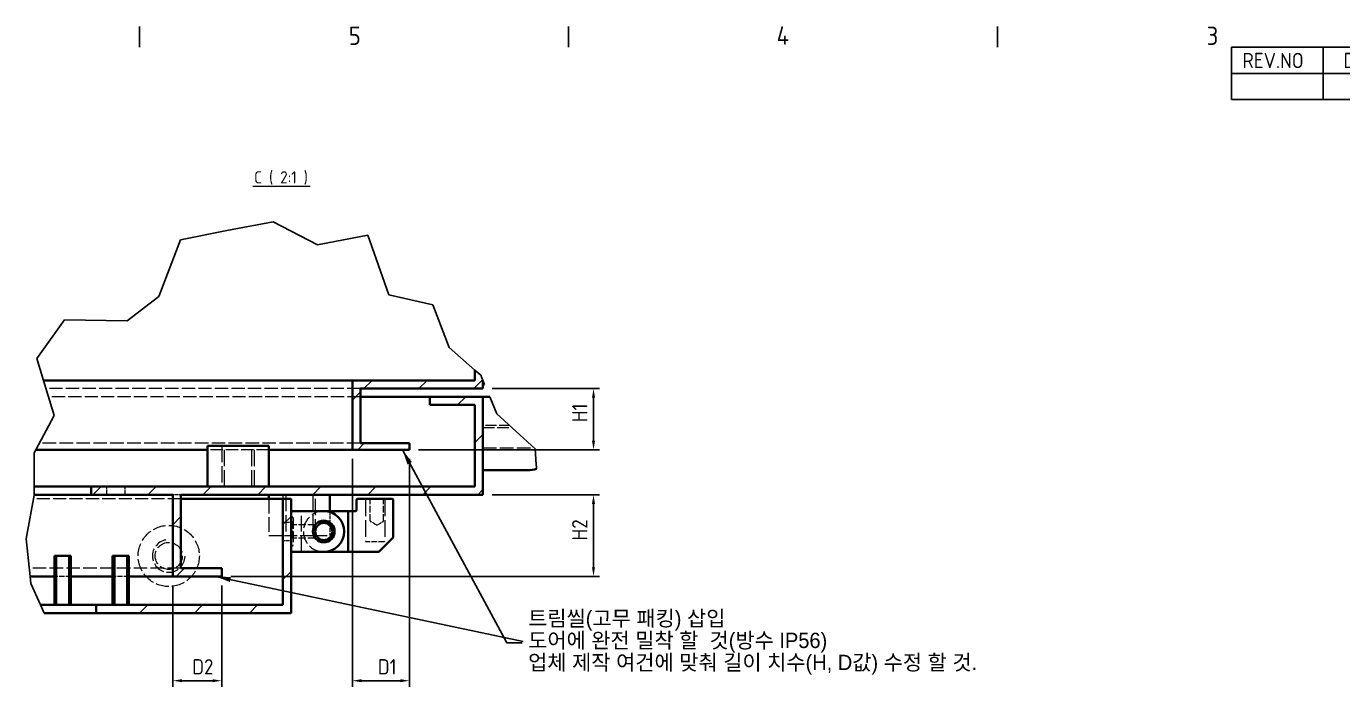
# Model space of a CAD drawing. Header units: millimetres. Extents: x 0 to 2523, y 0 to 1782.
# Drawn here: x 1416 to 2062, y 1407 to 1732 of the extents above; entities that cross this region are included whole.
import ezdxf

# ---------------------------------------------------------------- set-up
doc = ezdxf.new("R2010")
doc.units = ezdxf.units.MM
doc.header["$LTSCALE"] = 3
doc.linetypes.add('DASHED', pattern=[0.2067, 0.1654, -0.0413])
doc.layers.get('0').update_dxf_attribs({"color": 3, "lineweight": 25})
for name, color, linetype, lineweight in [('가려진 것(ISO)', 2, 'DASHED', 18), ('가시적인 것(ISO)', 3, 'Continuous', 40), ('가시적인 좁은 것(ISO)', 3, 'Continuous', 35), ('경계(ISO)', 7, 'Continuous', 25), ('기호(ISO)', 5, 'Continuous', 25), ('끊기 선(JIS)', 7, 'Continuous', 25), ('치수(ISO)', 2, 'Continuous', 25), ('해치(ISO)', 7, 'Continuous', 18)]:
    doc.layers.add(name, color=color, linetype=linetype, lineweight=lineweight)
doc.styles.add('ISO ProportionalPSTEK', font='isocp.shx')
doc.styles.add('문자 텍스트_PSTEK_POSCO', font='isocp.shx')
doc.styles.add('치수 텍스트_PSTEK_POSCO', font='isocp.shx')
doc.styles.add('텍스트 스타일512', font='isocp.shx')
doc.dimstyles.new('치수_PSTEK_POSCO', dxfattribs={"dimscale": 3, "dimtxt": 2.5, "dimasz": 1.5, "dimexe": 1, "dimexo": 1.5, "dimgap": 1, "dimtad": 1, "dimrnd": 1e-08, "dimdsep": 46, "dimtxsty": '치수 텍스트_PSTEK_POSCO', "dimcen": 0.09, "dimdle": 10, "dimclrd": 7, "dimclre": 7, "dimclrt": 2, "dimadec": 1, "dimazin": 2, "dimtfac": 1, "dimtmove": 0, "dimatfit": 3, "dimfxl": 0, "dimtolj": 1, "dimlwd": -1, "dimlwe": -1, "dimarcsym": 0})
doc.dimstyles.new('치수_PSTEK_POSCO$7', dxfattribs={"dimscale": 3, "dimtxt": 2.5, "dimasz": 2.5, "dimexe": 1, "dimexo": 1.5, "dimgap": 1, "dimtad": 1, "dimrnd": 1e-08, "dimdsep": 46, "dimtxsty": '치수 텍스트_PSTEK_POSCO', "dimcen": 0.09, "dimdle": 10, "dimclrd": 7, "dimclre": 7, "dimclrt": 2, "dimadec": 1, "dimazin": 2, "dimtfac": 1, "dimtmove": 0, "dimatfit": 3, "dimfxl": 0, "dimtolj": 1, "dimlwd": -1, "dimlwe": -1, "dimarcsym": 0})

# ---------------------------------------------------------------- blocks, each defined once
blk = doc.blocks.new('경계 Default Border')
at = {"layer": '경계(ISO)'}
for p, q in [((490.58, 574), (490.58, 577.4)), ((560.67, 574), (560.67, 577.4)), ((630.75, 574), (630.75, 577.4))]:
    blk.add_line(p, q, dxfattribs=at)
at = {"layer": '경계(ISO)', "color": 2, "char_height": 3, "attachment_point": 7, "style": '문자 텍스트_PSTEK_POSCO'}
for s, insert in [('5', (524.77, 574.37)), ('4', (594.68, 574.4)), ('3', (664.96, 574.37))]:
    blk.add_mtext(s, dxfattribs=dict(at, insert=insert))
blk = doc.blocks.new('리비전 내역')
at = {"layer": '기호(ISO)'}
for p, q in [((669, 574), (821, 574)), ((669, 574), (669, 569.72)), ((684, 574), (684, 569.72)), ((699, 574), (699, 569.72)), ((776, 574), (776, 569.72)), ((791, 574), (791, 569.72)), ((806, 574), (806, 569.72)), ((821, 574), (821, 569.72)), ((669, 569.72), (821, 569.72)), ((669, 569.72), (669, 565.44)), ((684, 569.72), (684, 565.44)), ((699, 569.72), (699, 565.44)), ((776, 569.72), (776, 565.44)), ((791, 569.72), (791, 565.44)), ((806, 569.72), (806, 565.44)), ((821, 569.72), (821, 565.44)), ((669, 565.44), (821, 565.44))]:
    blk.add_line(p, q, dxfattribs=at)
at = {"layer": '기호(ISO)', "color": 2, "char_height": 2.5, "attachment_point": 7, "style": 'ISO ProportionalPSTEK'}
for s, insert in [('REV.NO', (670.79, 570.58)), ('DATE', (687.31, 570.58)), ('DESCRIPTION OF REVISION', (716.51, 570.58)), ('DRA.BY', (777.48, 570.58)), ('CH.BY', (793.86, 570.58)), ('APP.BY', (807.48, 570.58))]:
    blk.add_mtext(s, dxfattribs=dict(at, insert=insert))
blk = doc.blocks.new('*D105')
at = {"layer": 'Defpoints', "color": 0}
for p in [(1640.06, 1554.79), (1694.28, 1554.79), (1604.06, 1524.79)]:
    blk.add_point(p, dxfattribs=at)
at = {"layer": '치수(ISO)', "color": 7}
for p, q in [((1644.56, 1554.79), (1697.28, 1554.79)), ((1694.28, 1529.29), (1694.28, 1550.29)), ((1608.56, 1524.79), (1697.28, 1524.79))]:
    blk.add_line(p, q, dxfattribs=at)
for points in [[(1693.53, 1550.29), (1695.03, 1550.29), (1694.28, 1554.79)], [(1693.53, 1529.29), (1695.03, 1529.29), (1694.28, 1524.79)]]:
    blk.add_solid(points, dxfattribs=at)
at = {"layer": '치수(ISO)', "color": 2, "insert": (1687.53, 1533.98), "char_height": 7.5, "attachment_point": 4, "rotation": 90, "style": '치수 텍스트_PSTEK_POSCO'}
blk.add_mtext('\\A1; H1', dxfattribs=at)
blk = doc.blocks.new('*D106')
at = {"layer": 'Defpoints', "color": 0}
for p in [(1640.06, 1502.79), (1512.06, 1462.79), (1694.28, 1462.79)]:
    blk.add_point(p, dxfattribs=at)
at = {"layer": '치수(ISO)', "color": 7}
for p, q in [((1644.56, 1502.79), (1697.28, 1502.79)), ((1694.28, 1498.29), (1694.28, 1467.29)), ((1516.56, 1462.79), (1697.28, 1462.79))]:
    blk.add_line(p, q, dxfattribs=at)
for points in [[(1693.53, 1498.29), (1695.03, 1498.29), (1694.28, 1502.79)], [(1693.53, 1467.29), (1695.03, 1467.29), (1694.28, 1462.79)]]:
    blk.add_solid(points, dxfattribs=at)
at = {"layer": '치수(ISO)', "color": 2, "insert": (1687.53, 1476.01), "char_height": 7.5, "attachment_point": 4, "rotation": 90, "style": '치수 텍스트_PSTEK_POSCO'}
blk.add_mtext('\\A1; H2', dxfattribs=at)
blk = doc.blocks.new('*D107')
at = {"layer": 'Defpoints', "color": 0}
for p in [(1576.06, 1524.79), (1604.06, 1524.79), (1576.06, 1411.68)]:
    blk.add_point(p, dxfattribs=at)
at = {"layer": '치수(ISO)', "color": 7}
for p, q in [((1576.06, 1520.29), (1576.06, 1408.68)), ((1604.06, 1520.29), (1604.06, 1408.68)), ((1599.56, 1411.68), (1580.56, 1411.68))]:
    blk.add_line(p, q, dxfattribs=at)
for points in [[(1580.56, 1412.43), (1580.56, 1410.93), (1576.06, 1411.68)], [(1599.56, 1412.43), (1599.56, 1410.93), (1604.06, 1411.68)]]:
    blk.add_solid(points, dxfattribs=at)
at = {"layer": '치수(ISO)', "color": 2, "insert": (1584.25, 1418.49), "char_height": 7.5, "attachment_point": 4, "style": '치수 텍스트_PSTEK_POSCO'}
blk.add_mtext('\\A1; D1', dxfattribs=at)
blk = doc.blocks.new('*D108')
at = {"layer": 'Defpoints', "color": 0}
for p in [(1488.06, 1462.79), (1512.06, 1462.79), (1488.06, 1411.68)]:
    blk.add_point(p, dxfattribs=at)
at = {"layer": '치수(ISO)', "color": 7}
for p, q in [((1488.06, 1458.29), (1488.06, 1408.68)), ((1512.06, 1458.29), (1512.06, 1408.68)), ((1507.56, 1411.68), (1492.56, 1411.68))]:
    blk.add_line(p, q, dxfattribs=at)
for points in [[(1492.56, 1412.43), (1492.56, 1410.93), (1488.06, 1411.68)], [(1507.56, 1412.43), (1507.56, 1410.93), (1512.06, 1411.68)]]:
    blk.add_solid(points, dxfattribs=at)
at = {"layer": '치수(ISO)', "color": 2, "insert": (1493.28, 1418.49), "char_height": 7.5, "attachment_point": 4, "style": '치수 텍스트_PSTEK_POSCO'}
blk.add_mtext('\\A1; D2', dxfattribs=at)

msp = doc.modelspace()

# ---------------------------------------------------------------- hatches: boundary and pattern name
at = {"layer": '해치(ISO)'}
h = msp.add_hatch(dxfattribs=at)
h.set_pattern_fill('ANSI31', color=256, scale=152.4, style=0)
h.set_pattern_definition([(45, (0, 0), (-13.47038, 13.47038), [])])
h.paths.add_polyline_path([(1546.065, 1444.7943), (1546.065, 1500.7943), (1542.065, 1500.7943), (1542.065, 1448.7943), (1450.565, 1448.7943), (1450.565, 1444.7943)])
h.paths.add_polyline_path([(1636.065, 1506.7943), (1448.065, 1506.7943), (1448.065, 1502.7943), (1488.065, 1502.7943), (1488.065, 1462.7943), (1512.065, 1462.7943), (1512.065, 1466.7943), (1492.065, 1466.7943), (1492.065, 1502.7943), (1640.065, 1502.7943), (1640.065, 1550.7943), (1614.065, 1550.7943), (1614.065, 1546.7943), (1636.065, 1546.7943)])
h.paths.add_polyline_path([(1639.0045, 1561.2882), (1640.065, 1558.7718), (1640.065, 1554.7943), (1580.065, 1554.7943), (1580.065, 1527.9943), (1604.065, 1527.9943), (1604.065, 1524.7943), (1576.065, 1524.7943), (1576.065, 1558.7943), (1636.065, 1558.7943), (1636.065, 1563.8803)])

# ---------------------------------------------------------------- linework, layer by layer
at = {"layer": '가려진 것(ISO)', "ltscale": 13.081444}
msp.add_line((1580.065, 1554.7943), (1425.9407, 1554.7943), dxfattribs=at)
at = {"layer": '가려진 것(ISO)', "ltscale": 12.977723}
msp.add_line((1580.065, 1550.7943), (1427.1627, 1550.7943), dxfattribs=at)
at = {"layer": '가려진 것(ISO)', "ltscale": 10.620889}
msp.add_line((1653.237, 1536.6603), (1640.065, 1536.6603), dxfattribs=at)
at = {"layer": '가려진 것(ISO)', "ltscale": 11.377826}
msp.add_line((1640.065, 1535.7943), (1654.1758, 1535.7943), dxfattribs=at)
at = {"layer": '가려진 것(ISO)', "ltscale": 13.366108}
msp.add_line((1580.065, 1527.9943), (1422.5868, 1527.9943), dxfattribs=at)
at = {"layer": '가려진 것(ISO)', "ltscale": 12.094824}
msp.add_line((1535.065, 1524.7943), (1505.065, 1524.7943), dxfattribs=at)
at = {"layer": '가려진 것(ISO)', "ltscale": 16.126431}
for p, q in [((1512.065, 1526.7943), (1512.065, 1506.7943)), ((1513.418, 1506.7943), (1513.418, 1526.7943)), ((1526.712, 1506.7943), (1526.712, 1526.7943)), ((1528.065, 1506.7943), (1528.065, 1526.7943)), ((1543.418, 1502.7943), (1543.418, 1482.7943)), ((1556.712, 1502.7943), (1556.712, 1482.7943)), ((1558.065, 1482.7943), (1558.065, 1502.7943))]:
    msp.add_line(p, q, dxfattribs=at)
at = {"layer": '가려진 것(ISO)', "ltscale": 13.412292}
msp.add_line((1640.065, 1525.7943), (1665.0159, 1525.7943), dxfattribs=at)
at = {"layer": '가려진 것(ISO)', "ltscale": 13.764353}
msp.add_line((1640.065, 1524.9283), (1665.6708, 1524.9283), dxfattribs=at)
at = {"layer": '가려진 것(ISO)', "ltscale": 2.539495}
for p, q in [((1455.565, 1506.7943), (1455.565, 1502.7943)), ((1464.565, 1506.7943), (1464.565, 1502.7943)), ((1492.065, 1502.7943), (1488.065, 1502.7943)), ((1542.065, 1489.2943), (1546.065, 1489.2943)), ((1542.065, 1480.2943), (1546.065, 1480.2943))]:
    msp.add_line(p, q, dxfattribs=at)
at = {"layer": '가려진 것(ISO)', "ltscale": 12.960457}
msp.add_line((1492.065, 1500.7943), (1419.734, 1500.7943), dxfattribs=at)
at = {"layer": '가려진 것(ISO)', "ltscale": 14.513788}
msp.add_line((1535.065, 1500.7943), (1535.065, 1482.7943), dxfattribs=at)
at = {"layer": '가려진 것(ISO)', "ltscale": 1.269698}
msp.add_line((1542.065, 1502.7943), (1542.065, 1500.7943), dxfattribs=at)
at = {"layer": '가려진 것(ISO)', "ltscale": 16.287695}
for p, q in [((1582.465, 1500.3943), (1582.465, 1480.1943)), ((1592.065, 1500.3943), (1592.065, 1480.1943))]:
    msp.add_line(p, q, dxfattribs=at)
at = {"layer": '가려진 것(ISO)', "ltscale": 6.586144}
for p, q in [((1584.765, 1490.0206), (1584.765, 1500.3943)), ((1591.365, 1490.0206), (1591.365, 1500.3943))]:
    msp.add_line(p, q, dxfattribs=at)
at = {"layer": '가려진 것(ISO)', "ltscale": 0.12688}
for p, q in [((1546.465, 1491.7943), (1546.665, 1491.7943)), ((1546.465, 1477.7943), (1546.665, 1477.7943))]:
    msp.add_line(p, q, dxfattribs=at)
at = {"layer": '가려진 것(ISO)', "ltscale": 10.643445}
msp.add_line((1547.065, 1491.3943), (1547.065, 1478.1943), dxfattribs=at)
at = {"layer": '가려진 것(ISO)', "ltscale": 15.481374}
msp.add_line((1551.065, 1475.1943), (1551.065, 1494.3943), dxfattribs=at)
at = {"layer": '가려진 것(ISO)', "ltscale": 3.574882}
msp.add_line((1565.065, 1494.7943), (1565.065, 1489.1635), dxfattribs=at)
at = {"layer": '가려진 것(ISO)', "ltscale": 7.151466}
for p, q in [((1557.7291, 1488.0943), (1546.465, 1488.0943)), ((1557.7291, 1481.4943), (1546.465, 1481.4943))]:
    msp.add_line(p, q, dxfattribs=at)
at = {"layer": '가려진 것(ISO)', "ltscale": 1.904597}
for p, q in [((1546.665, 1486.3943), (1546.665, 1489.3943)), ((1546.665, 1481.7943), (1546.665, 1484.7943))]:
    msp.add_line(p, q, dxfattribs=at)
at = {"layer": '가려진 것(ISO)', "ltscale": 0.25386}
for p, q in [((1547.065, 1489.3943), (1546.665, 1489.3943)), ((1547.065, 1489.3305), (1546.665, 1489.3305)), ((1547.065, 1489.139), (1546.665, 1489.139)), ((1547.065, 1489.0752), (1546.665, 1489.0752)), ((1547.065, 1489.0114), (1546.665, 1489.0114)), ((1547.065, 1488.9475), (1546.665, 1488.9475)), ((1547.065, 1488.8837), (1546.665, 1488.8837)), ((1547.065, 1488.8199), (1546.665, 1488.8199)), ((1547.065, 1488.6922), (1546.665, 1488.6922)), ((1547.065, 1488.6284), (1546.665, 1488.6284)), ((1547.065, 1488.5645), (1546.665, 1488.5645)), ((1547.065, 1488.5007), (1546.665, 1488.5007)), ((1547.065, 1488.4369), (1546.665, 1488.4369)), ((1547.065, 1488.3731), (1546.665, 1488.3731)), ((1547.065, 1488.3092), (1546.665, 1488.3092)), ((1547.065, 1488.2454), (1546.665, 1488.2454)), ((1547.065, 1488.1816), (1546.665, 1488.1816)), ((1547.065, 1488.1177), (1546.665, 1488.1177)), ((1547.065, 1488.0539), (1546.665, 1488.0539)), ((1547.065, 1487.9901), (1546.665, 1487.9901)), ((1547.065, 1487.9263), (1546.665, 1487.9263)), ((1547.065, 1487.8624), (1546.665, 1487.8624)), ((1547.065, 1487.7986), (1546.665, 1487.7986)), ((1547.065, 1487.7348), (1546.665, 1487.7348)), ((1547.065, 1487.6709), (1546.665, 1487.6709)), ((1547.065, 1487.6071), (1546.665, 1487.6071)), ((1547.065, 1487.5433), (1546.665, 1487.5433)), ((1547.065, 1487.4794), (1546.665, 1487.4794)), ((1547.065, 1487.3518), (1546.665, 1487.3518)), ((1547.065, 1487.288), (1546.665, 1487.288)), ((1547.065, 1487.2241), (1546.665, 1487.2241)), ((1547.065, 1487.1603), (1546.665, 1487.1603)), ((1547.065, 1487.0965), (1546.665, 1487.0965)), ((1547.065, 1486.9688), (1546.665, 1486.9688)), ((1547.065, 1486.905), (1546.665, 1486.905)), ((1547.065, 1486.8411), (1546.665, 1486.8411)), ((1547.065, 1486.7773), (1546.665, 1486.7773)), ((1547.065, 1486.7135), (1546.665, 1486.7135)), ((1547.065, 1486.6497), (1546.665, 1486.6497)), ((1547.065, 1486.4582), (1546.665, 1486.4582)), ((1547.065, 1486.3943), (1546.665, 1486.3943)), ((1547.065, 1484.7943), (1546.665, 1484.7943)), ((1547.065, 1484.7305), (1546.665, 1484.7305)), ((1547.065, 1484.6028), (1546.665, 1484.6028)), ((1547.065, 1484.539), (1546.665, 1484.539)), ((1547.065, 1484.4114), (1546.665, 1484.4114)), ((1547.065, 1484.3475), (1546.665, 1484.3475)), ((1547.065, 1484.2837), (1546.665, 1484.2837)), ((1547.065, 1484.2199), (1546.665, 1484.2199)), ((1547.065, 1484.0922), (1546.665, 1484.0922)), ((1547.065, 1484.0284), (1546.665, 1484.0284)), ((1547.065, 1483.8369), (1546.665, 1483.8369)), ((1547.065, 1483.7731), (1546.665, 1483.7731)), ((1547.065, 1483.6454), (1546.665, 1483.6454)), ((1547.065, 1483.5816), (1546.665, 1483.5816)), ((1547.065, 1483.5177), (1546.665, 1483.5177)), ((1547.065, 1483.4539), (1546.665, 1483.4539)), ((1547.065, 1483.3263), (1546.665, 1483.3263)), ((1547.065, 1483.2624), (1546.665, 1483.2624)), ((1547.065, 1483.1986), (1546.665, 1483.1986)), ((1547.065, 1483.1348), (1546.665, 1483.1348)), ((1547.065, 1483.0709), (1546.665, 1483.0709)), ((1547.065, 1483.0071), (1546.665, 1483.0071)), ((1547.065, 1482.9433), (1546.665, 1482.9433)), ((1547.065, 1482.8794), (1546.665, 1482.8794)), ((1547.065, 1482.8156), (1546.665, 1482.8156)), ((1547.065, 1482.7518), (1546.665, 1482.7518)), ((1547.065, 1482.688), (1546.665, 1482.688)), ((1547.065, 1482.5603), (1546.665, 1482.5603)), ((1547.065, 1482.4965), (1546.665, 1482.4965)), ((1547.065, 1482.3688), (1546.665, 1482.3688)), ((1547.065, 1482.305), (1546.665, 1482.305)), ((1547.065, 1482.2411), (1546.665, 1482.2411)), ((1547.065, 1482.1773), (1546.665, 1482.1773)), ((1547.065, 1482.0497), (1546.665, 1482.0497)), ((1547.065, 1481.9858), (1546.665, 1481.9858)), ((1547.065, 1481.8582), (1546.665, 1481.8582)), ((1547.065, 1481.7943), (1546.665, 1481.7943))]:
    msp.add_line(p, q, dxfattribs=at)
at = {"layer": '가려진 것(ISO)', "ltscale": 3.966337}
msp.add_line((1565.065, 1489.0417), (1565.065, 1482.7943), dxfattribs=at)
at = {"layer": '가려진 것(ISO)', "ltscale": 2.300508}
for q in [(1584.959, 1489.6778), (1591.171, 1489.6778)]:
    msp.add_line((1588.065, 1487.8115), q, dxfattribs=at)
at = {"layer": '가려진 것(ISO)', "ltscale": 12.477361}
msp.add_line((1535.065, 1482.7943), (1557.1569, 1482.7943), dxfattribs=at)
at = {"layer": '가려진 것(ISO)', "ltscale": 12.943173}
msp.add_line((1557.265, 1482.7943), (1565.065, 1482.7943), dxfattribs=at)
at = {"layer": '가려진 것(ISO)', "ltscale": 5.58701}
msp.add_line((1591.665, 1479.7943), (1582.865, 1479.7943), dxfattribs=at)
at = {"layer": '가려진 것(ISO)', "ltscale": 13.322495}
msp.add_line((1492.065, 1466.7943), (1417.7135, 1466.7943), dxfattribs=at)
at = {"layer": '가려진 것(ISO)', "ltscale": 5.079091}
for p, q in [((1438.065, 1462.7943), (1430.065, 1462.7943)), ((1466.565, 1462.7943), (1458.565, 1462.7943))]:
    msp.add_line(p, q, dxfattribs=at)
at = {"layer": '가려진 것(ISO)', "ltscale": 12.665669}
msp.add_circle((1486.065, 1472.7943), 15, dxfattribs=at)
at = {"layer": '가려진 것(ISO)', "ltscale": 13.470193}
msp.add_circle((1486.065, 1472.7943), 6.647, dxfattribs=at)
at = {"layer": '가려진 것(ISO)', "ltscale": 0.398819}
for centre, start, end in [((1582.065, 1500.3943), 0, 90), ((1584.365, 1500.3943), 0, 90), ((1591.765, 1500.3943), 90, 180), ((1592.465, 1500.3943), 90, 180), ((1546.465, 1492.1943), 180, 270), ((1546.665, 1491.3943), 0, 90), ((1550.665, 1494.3943), 0, 90), ((1546.465, 1488.4943), 180, 270), ((1546.465, 1481.0943), 90, 180), ((1546.465, 1477.3943), 90, 180), ((1546.665, 1478.1943), 270, 0), ((1582.865, 1480.1943), 180, 270), ((1591.665, 1480.1943), 270, 0), ((1550.665, 1475.1943), 270, 0)]:
    msp.add_arc(centre, 0.4, start, end, dxfattribs=at)
at = {"layer": '가려진 것(ISO)', "ltscale": 12.665669}
msp.add_arc((1562.065, 1484.7943), 10, 90, 270, dxfattribs=at)
at = {"layer": '가려진 것(ISO)', "ltscale": 0.0568}
msp.add_arc((1557.7291, 1488.4943), 0.4, 292.2918826, 305.1289907, dxfattribs=at)
at = {"layer": '가려진 것(ISO)', "ltscale": 0.261413}
for centre, start, end in [((1585.165, 1490.0206), 180, 239), ((1590.965, 1490.0206), 301, 0)]:
    msp.add_arc(centre, 0.4, start, end, dxfattribs=at)
at = {"layer": '가려진 것(ISO)', "ltscale": 12.159042}
msp.add_arc((1486.065, 1472.7943), 8, 100, 10, dxfattribs=at)
at = {"layer": '가려진 것(ISO)', "ltscale": 0.057089}
msp.add_arc((1557.7291, 1481.0943), 0.4, 54.8729907, 67.7752985, dxfattribs=at)
at = {"layer": '가려진 것(ISO)', "ltscale": 0.06846}
msp.add_open_spline([(1556.7953, 1484.2284), (1556.7991, 1484.1931), (1556.8032, 1484.158), (1556.8076, 1484.1231)], degree=3, dxfattribs=at)
at = {"layer": '가려진 것(ISO)', "ltscale": 0.718945}
msp.add_open_spline([(1557.4523, 1487.4046), (1557.3271, 1487.1833), (1557.1989, 1486.9187), (1557.0894, 1486.6202)], degree=3, dxfattribs=at)
at = {"layer": '가려진 것(ISO)', "ltscale": 0.098701}
msp.add_open_spline([(1557.7291, 1488.0943), (1557.7719, 1488.0943), (1557.8152, 1488.1014), (1557.8643, 1488.1178), (1557.8726, 1488.1209), (1557.8808, 1488.1242)], degree=3, knots=[0, 0, 0, 0, 0.00642098807, 0.00642098807, 0.00775299373, 0.00775299373, 0.00775299373, 0.00775299373], dxfattribs=at)
at = {"layer": '가려진 것(ISO)', "ltscale": 0.083126}
msp.add_open_spline([(1557.9592, 1488.1672), (1557.9767, 1488.1795), (1557.9933, 1488.1932), (1558.0129, 1488.2124), (1558.0171, 1488.2167), (1558.0234, 1488.2234), (1558.0255, 1488.2258), (1558.0284, 1488.229), (1558.0292, 1488.2299), (1558.0302, 1488.2311), (1558.0306, 1488.2315), (1558.0312, 1488.2322), (1558.0315, 1488.2325), (1558.0319, 1488.233), (1558.0321, 1488.2332), (1558.0328, 1488.234), (1558.0329, 1488.2341), (1558.0331, 1488.2344), (1558.0331, 1488.2344), (1558.0332, 1488.2345), (1558.0332, 1488.2345), (1558.0332, 1488.2345), (1558.0332, 1488.2345), (1558.0332, 1488.2345)], degree=3, knots=[0, 0, 0, 0, 0.00320525663, 0.00320525663, 0.00411320261, 0.00411320261, 0.00458526926, 0.00458526926, 0.00476264109, 0.00476264109, 0.00484290345, 0.00484290345, 0.00492400842, 0.00492400842, 0.00500500783, 0.00500500783, 0.00533243333, 0.00533243333, 0.00565204822, 0.00565204822, 0.00630511605, 0.00630511605, 0.00654785653, 0.00654785653, 0.00654785653, 0.00654785653], dxfattribs=at)
at = {"layer": '가려진 것(ISO)'}
msp.add_open_spline([(1557.9592, 1488.1671), (1557.9592, 1488.1672), (1557.9592, 1488.1672), (1557.9592, 1488.1672)], degree=3, dxfattribs=at)
at = {"layer": '가려진 것(ISO)', "ltscale": 0.098403}
msp.add_open_spline([(1557.8804, 1481.4646), (1557.8401, 1481.4811), (1557.7966, 1481.491), (1557.7451, 1481.4941), (1557.7371, 1481.4943), (1557.7291, 1481.4943)], degree=3, knots=[0, 0, 0, 0, 0.00652349054, 0.00652349054, 0.00772823777, 0.00772823777, 0.00772823777, 0.00772823777], dxfattribs=at)
at = {"layer": '가려진 것(ISO)', "ltscale": 0.080086}
msp.add_open_spline([(1558.0332, 1481.3541), (1558.0332, 1481.3541), (1558.0332, 1481.3541), (1558.0331, 1481.3542), (1558.0331, 1481.3543), (1558.0328, 1481.3547), (1558.0327, 1481.3548), (1558.0324, 1481.3551), (1558.0322, 1481.3553), (1558.0319, 1481.3557), (1558.0316, 1481.356), (1558.0311, 1481.3566), (1558.0307, 1481.357), (1558.029, 1481.359), (1558.0274, 1481.3608), (1558.0199, 1481.3692), (1558.0136, 1481.3756), (1557.9922, 1481.3963), (1557.9762, 1481.4096), (1557.9592, 1481.4215)], degree=3, knots=[0.04577294422, 0.04577294422, 0.04577294422, 0.04577294422, 0.0463265168, 0.0463265168, 0.04685754242, 0.04685754242, 0.04702603739, 0.04702603739, 0.04711051654, 0.04711051654, 0.04719599504, 0.04719599504, 0.04728133379, 0.04728133379, 0.04762550456, 0.04762550456, 0.048972834, 0.048972834, 0.05208123506, 0.05208123506, 0.05208123506, 0.05208123506], dxfattribs=at)
at = {"layer": '가시적인 것(ISO)'}
for p, q in [((1636.065, 1563.8803), (1636.065, 1558.7943)), ((1576.065, 1558.7943), (1424.7187, 1558.7943)), ((1636.065, 1558.7943), (1576.065, 1558.7943)), ((1576.065, 1558.7943), (1576.065, 1524.7943)), ((1640.065, 1554.7943), (1640.065, 1558.7718)), ((1640.8983, 1556.7943), (1640.065, 1556.7943)), ((1580.065, 1527.9943), (1580.065, 1554.7943)), ((1580.065, 1554.7943), (1640.065, 1554.7943)), ((1614.065, 1550.7943), (1580.065, 1550.7943)), ((1614.065, 1550.7943), (1614.065, 1546.7943)), ((1640.065, 1550.7943), (1614.065, 1550.7943)), ((1640.065, 1502.7943), (1640.065, 1550.7943)), ((1643.4269, 1550.7943), (1640.065, 1550.7943)), ((1614.065, 1546.7943), (1636.065, 1546.7943)), ((1636.065, 1546.7943), (1636.065, 1506.7943)), ((1505.065, 1524.7943), (1420.8619, 1524.7943)), ((1535.065, 1526.7943), (1505.065, 1526.7943)), ((1505.065, 1506.7943), (1505.065, 1526.7943)), ((1535.065, 1506.7943), (1535.065, 1526.7943)), ((1576.065, 1524.7943), (1535.065, 1524.7943)), ((1576.065, 1524.7943), (1604.065, 1524.7943)), ((1604.065, 1527.9943), (1580.065, 1527.9943)), ((1604.065, 1524.7943), (1604.065, 1527.9943)), ((1662.065, 1514.7943), (1640.065, 1514.7943)), ((1420.0488, 1506.7943), (1448.065, 1506.7943)), ((1636.065, 1506.7943), (1448.065, 1506.7943)), ((1448.065, 1506.7943), (1448.065, 1502.7943)), ((1448.065, 1502.7943), (1420.0519, 1502.7943)), ((1448.065, 1502.7943), (1488.065, 1502.7943)), ((1488.065, 1502.7943), (1488.065, 1462.7943)), ((1492.065, 1502.7943), (1640.065, 1502.7943)), ((1492.065, 1466.7943), (1492.065, 1502.7943)), ((1542.065, 1500.7943), (1492.065, 1500.7943)), ((1535.065, 1502.7943), (1535.065, 1500.7943)), ((1542.065, 1500.7943), (1542.065, 1448.7943)), ((1546.065, 1500.7943), (1542.065, 1500.7943)), ((1546.065, 1444.7943), (1546.065, 1500.7943)), ((1565.065, 1502.7943), (1565.065, 1494.7943)), ((1578.065, 1500.3943), (1578.065, 1495.1943)), ((1592.8993, 1500.7943), (1578.465, 1500.7943)), ((1595.665, 1500.7943), (1592.8993, 1500.7943)), ((1596.065, 1500.3943), (1596.065, 1481.96)), ((1546.465, 1494.7943), (1562.065, 1494.7943)), ((1573.665, 1494.7943), (1562.065, 1494.7943)), ((1574.465, 1494.7943), (1573.665, 1494.7943)), ((1574.065, 1494.3943), (1574.065, 1477.96)), ((1577.665, 1494.7943), (1574.465, 1494.7943)), ((1565.065, 1489.1635), (1565.065, 1489.0417)), ((1557.1569, 1482.7943), (1557.265, 1482.7943)), ((1574.065, 1475.1943), (1574.065, 1477.96)), ((1595.9478, 1481.6772), (1589.1821, 1474.9115)), ((1438.065, 1472.7943), (1430.065, 1472.7943)), ((1430.065, 1448.7943), (1430.065, 1472.7943)), ((1438.065, 1448.7943), (1438.065, 1472.7943)), ((1466.565, 1472.7943), (1458.565, 1472.7943)), ((1458.565, 1448.7943), (1458.565, 1472.7943)), ((1466.565, 1448.7943), (1466.565, 1472.7943)), ((1562.065, 1474.7943), (1546.465, 1474.7943)), ((1562.065, 1474.7943), (1573.665, 1474.7943)), ((1573.665, 1474.7943), (1574.465, 1474.7943)), ((1588.8993, 1474.7943), (1574.465, 1474.7943)), ((1512.065, 1466.7943), (1492.065, 1466.7943)), ((1512.065, 1462.7943), (1512.065, 1466.7943)), ((1430.065, 1462.7943), (1418.1185, 1462.7943)), ((1458.565, 1462.7943), (1438.065, 1462.7943)), ((1488.065, 1462.7943), (1466.565, 1462.7943)), ((1488.065, 1462.7943), (1512.065, 1462.7943)), ((1423.2459, 1448.7943), (1450.565, 1448.7943)), ((1450.565, 1448.7943), (1450.565, 1444.7943)), ((1542.065, 1448.7943), (1450.565, 1448.7943)), ((1450.565, 1444.7943), (1425.0603, 1444.7943)), ((1450.565, 1444.7943), (1546.065, 1444.7943))]:
    msp.add_line(p, q, dxfattribs=at)
for radius in [5.3, 5.2, 4.2]:
    msp.add_circle((1562.065, 1484.7943), radius, dxfattribs=at)
for centre, radius, start, end in [((1662.065, 1528.7943), 14, 270, 287.8803809), ((1578.465, 1500.3943), 0.4, 90, 180), ((1595.665, 1500.3943), 0.4, 0, 90), ((1546.465, 1494.3943), 0.4, 90, 180), ((1562.065, 1484.7943), 10, 270, 90), ((1574.465, 1494.3943), 0.4, 90, 180), ((1577.665, 1495.1943), 0.4, 270, 0), ((1595.665, 1481.96), 0.4, 315, 0), ((1546.465, 1475.1943), 0.4, 180, 270), ((1574.465, 1475.1943), 0.4, 180, 270), ((1588.8993, 1475.1943), 0.4, 270, 315)]:
    msp.add_arc(centre, radius, start, end, dxfattribs=at)
for points, knots in [([(1556.7959, 1485.3658), (1556.7799, 1485.2186), (1556.77, 1485.0685), (1556.7602, 1484.6521), (1556.7746, 1484.3816), (1556.8076, 1484.1231)], [0, 0, 0, 0, 0.0225601295, 0.0225601295, 0.062516854, 0.062516854, 0.062516854, 0.062516854]), ([(1558.0101, 1488.2073), (1557.9749, 1488.1655), (1557.8998, 1488.0757), (1557.7075, 1487.8157), (1557.5891, 1487.6429), (1557.3248, 1487.1829), (1557.1746, 1486.8717), (1557.0526, 1486.5166)], [0, 0, 0, 0, 0.05351917, 0.05351917, 0.107427384, 0.107427384, 0.172783913, 0.172783913, 0.172783913, 0.172783913]), ([(1557.9413, 1481.4649), (1557.9748, 1481.4233), (1558.0004, 1481.3928), (1558.0231, 1481.366), (1558.0281, 1481.3601), (1558.032, 1481.3555), (1558.0328, 1481.3547), (1558.0332, 1481.3542), (1558.0332, 1481.3541), (1558.0332, 1481.3541)], [0, 0, 0, 0, 0.0269944178, 0.0269944178, 0.0397526939, 0.0397526939, 0.0445337675, 0.0445337675, 0.0457729442, 0.0457729442, 0.0457729442, 0.0457729442])]:
    msp.add_open_spline(points, degree=3, knots=knots, dxfattribs=at)
for points in [[(1558.031, 1488.232), (1558.0218, 1488.2211), (1557.9889, 1488.1829), (1557.9367, 1488.1181)], [(1557.7288, 1481.7467), (1557.8441, 1481.5827), (1557.9408, 1481.4643), (1557.992, 1481.403)], [(1557.9413, 1481.4649), (1557.9908, 1481.4036), (1558.022, 1481.3673), (1558.031, 1481.3567)]]:
    msp.add_open_spline(points, degree=3, dxfattribs=at)
at = {"layer": '가시적인 좁은 것(ISO)'}
for p, q in [((1430.901, 1472.7943), (1430.901, 1448.7943)), ((1437.229, 1448.7943), (1437.229, 1472.7943)), ((1459.401, 1472.7943), (1459.401, 1448.7943)), ((1465.729, 1448.7943), (1465.729, 1472.7943))]:
    msp.add_line(p, q, dxfattribs=at)
at = {"layer": '기호(ISO)', "color": 7, "lineweight": 18}
msp.add_line((1527.3072, 1654.0076), (1555.312, 1654.0076), dxfattribs=at)
at = {"layer": '끊기 선(JIS)'}
for p, q in [((1514.4607, 1632.2294), (1537.3212, 1636.472)), ((1537.3212, 1636.472), (1558.9376, 1625.1743)), ((1481.1289, 1599.9092), (1491.8215, 1627.5906)), ((1491.8215, 1627.5906), (1514.4607, 1632.2294)), ((1558.9376, 1625.1743), (1583.6587, 1629.8926)), ((1583.6587, 1629.8926), (1593.9997, 1600.7513)), ((1593.9997, 1600.7513), (1615.5125, 1595.766)), ((1465.6826, 1587.9568), (1481.1289, 1599.9092)), ((1615.5125, 1595.766), (1623.5386, 1574.9263)), ((1421.4552, 1569.4765), (1434.9455, 1588.4846)), ((1434.9455, 1588.4846), (1465.6826, 1587.9568)), ((1623.5386, 1574.9263), (1636.065, 1563.8803)), ((1424.7187, 1558.7943), (1421.4552, 1569.4765)), ((1636.065, 1563.8803), (1639.0045, 1561.2882)), ((1429.9533, 1541.66), (1424.7187, 1558.7943)), ((1639.0045, 1561.2882), (1640.065, 1558.7718)), ((1640.8983, 1556.7943), (1640.065, 1558.7718)), ((1643.4269, 1550.7943), (1646.9323, 1542.4764)), ((1646.9323, 1542.4764), (1665.6502, 1525.2091)), ((1420.8619, 1524.7943), (1429.9533, 1541.66)), ((1420.0358, 1523.2618), (1420.8619, 1524.7943)), ((1420.0488, 1506.7943), (1420.0358, 1523.2618)), ((1665.6502, 1525.2091), (1666.2123, 1517.5338)), ((1420.0519, 1502.7943), (1420.0488, 1506.7943)), ((1416.2514, 1481.2334), (1420.0521, 1502.5813)), ((1420.0521, 1502.5813), (1420.0519, 1502.7943)), ((1418.1185, 1462.7943), (1416.2514, 1481.2334)), ((1418.47, 1459.323), (1418.1185, 1462.7943)), ((1423.2459, 1448.7943), (1418.47, 1459.323)), ((1425.0603, 1444.7943), (1423.2459, 1448.7943))]:
    msp.add_line(p, q, dxfattribs=at)
msp.add_open_spline([(1666.2123, 1517.5338), (1666.2312, 1517.2752), (1666.2536, 1516.9706), (1666.2882, 1516.4971), (1666.3068, 1516.2432), (1666.3329, 1515.8866), (1666.3452, 1515.7192), (1666.3591, 1515.5287), (1666.3617, 1515.4938), (1666.3634, 1515.4705)], degree=3, knots=[-0.150713075, -0.150713075, -0.150713075, -0.150713075, -0.11182441, -0.11182441, -0.073840962, -0.073840962, -0.036646972, -0.036646972, 0, 0, 0, 0], dxfattribs=at)

# ---------------------------------------------------------------- block references
at = {"xscale": 3, "yscale": 3, "zscale": 3}
msp.add_blockref('경계 Default Border', (0, 0), dxfattribs=at)
at = {"layer": '기호(ISO)', "xscale": 3, "yscale": 3, "zscale": 3}
msp.add_blockref('리비전 내역', (0, 0), dxfattribs=at)

# ---------------------------------------------------------------- texts
at = {"layer": '기호(ISO)', "color": 7, "insert": (1527.9313, 1654.6711), "char_height": 6, "attachment_point": 7, "style": '텍스트 스타일512'}
msp.add_mtext('C ( 2:1 )', dxfattribs=at)
at = {"layer": '기호(ISO)', "color": 2, "insert": (1662.2388, 1430.3067), "char_height": 7.5, "width": 237.743196, "attachment_point": 4, "line_spacing_factor": 0.86273, "style": '치수 텍스트_PSTEK_POSCO'}
msp.add_mtext('{\\f굴림|b0|i0;\\H7.5000;트림씰(고무 패킹) 삽입 \\P도어에 완전 밀착 할  것(방수 IP56)\\P업체 제작 여건에 맞춰 길이 치수(H, D값) 수정 할 것.}', dxfattribs=at)
at = {"layer": '기호(ISO)', "color": 2, "insert": (1662.795, 1430.856), "char_height": 7.5, "attachment_point": 4, "style": '치수 텍스트_PSTEK_POSCO'}
msp.add_mtext('{\\fISOCP|b0|i0;\\H7.5000; }', dxfattribs=at)

# ---------------------------------------------------------------- dimensions: what is measured, and where the dimension line sits
at = {"layer": '치수(ISO)', "color": 7}
for base, p1, p2, angle, text, picture, middle in [((1694.2796, 1554.7943), (1604.065, 1524.7943), (1640.065, 1554.7943), 270, ' H1', '*D105', (1694.2796, 1539.7943)), ((1576.065, 1411.6833), (1604.065, 1524.7943), (1576.065, 1524.7943), 180, ' D1', '*D107', (1590.065, 1411.6833)), ((1694.2796, 1462.7943), (1640.065, 1502.7943), (1512.065, 1462.7943), 270, ' H2', '*D106', (1694.2796, 1482.7943)), ((1488.065, 1411.6833), (1512.065, 1462.7943), (1488.065, 1462.7943), 180, ' D2', '*D108', (1500.065, 1411.6833))]:
    dim = msp.add_linear_dim(base=base, p1=p1, p2=p2, angle=angle, text=text, dimstyle='치수_PSTEK_POSCO', override={"dimdec": 2, "dimlfac": 0.5, "dimtp": 0, "dimtm": 0, "dimtdec": 2, "dimtofl": 0, "dimatfit": 1}, dxfattribs=at)
    dim.commit()
    dim.dimension.update_dxf_attribs({"geometry": picture, "text_midpoint": middle, "dimtype": 160})

# ---------------------------------------------------------------- leaders
at = {"layer": '기호(ISO)', "color": 7, "annotation_type": 0, "has_hookline": 1, "hookline_direction": 0}
for points, text_width in [([(1600.611, 1524.7943), (1651.7388, 1430.3067), (1659.2388, 1430.3067)], 224.9101), ([(1508.9429, 1462.7943), (1659.795, 1430.856)], 3.3346)]:
    msp.add_leader(points, dimstyle='치수_PSTEK_POSCO$7', override={"dimtad": 0}, dxfattribs=dict(at, text_width=text_width))

doc.saveas('drawing.dxf')
